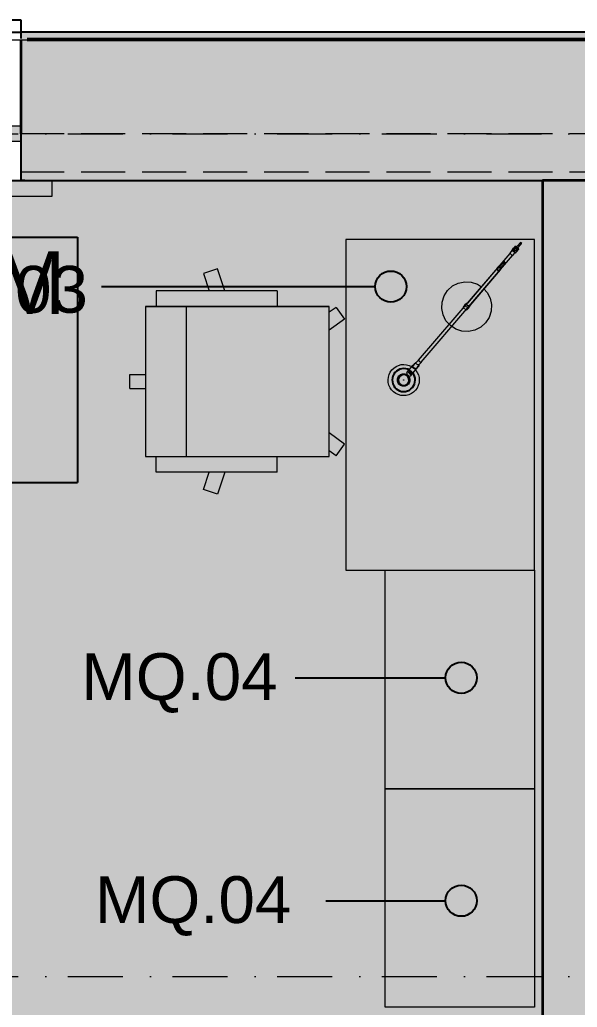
# Model space of a CAD drawing. Header units: millimetres. Extents: x -14278 to 103595, y -22378 to 34603.
# Drawn here: x 72296 to 74082, y -5315 to -2152 of the extents above; entities that cross this region are included whole.
import ezdxf
from ezdxf.enums import TextEntityAlignment as Align

# ---------------------------------------------------------------- set-up
doc = ezdxf.new("R2010")
doc.units = ezdxf.units.MM
doc.header["$MEASUREMENT"] = 0
for name, pattern in [('Dashed', [282.222223, 141.111112, -141.111112]), ('Dot & Dashed', [335.138881, 176.388884, -88.194442, 0, -70.555556]), ('Hidden Line', [195.611112, 141.111112, -54.5])]:
    doc.linetypes.add(name, pattern=pattern)
for name, color, linetype in [('A-Zz_20_10_90-T_TextFFEInternal', 7, 'Continuous'), ('NewA-Ee_25_10-M_WallsExternal', 7, 'Continuous'), ('NewA-Ee_25_10-M_WallsInternal', 7, 'Continuous'), ('NewA-Ee_30_10-M_Roofs', 7, 'Continuous'), ('NewA-Ee_30_40-M_Floors', 7, 'Continuous'), ('NewA-Ee_40_20-M_GeneralFFAndEInternalFixed', 7, 'Continuous'), ('NewA-Ee_40_20-M_GeneralFFAndEInternalMovable', 7, 'Continuous'), ('NewA-SL-M_SpacesInternal', 7, 'Continuous'), ('NewA-Ss_30_25-M_CeilingAndSoffitSystems', 7, 'Continuous'), ('NewA-Zz_20_10_90-T_TextFFEInternal', 7, 'Continuous'), ('NewA-Zz_35_40_80-M_GridStructural', 7, 'Continuous'), ('NewA-Zz_50_90_00-M_GrossInternal', 7, 'Continuous'), ('NewA-Zz_60_50_90-P_VoidOpening', 7, 'Continuous')]:
    doc.layers.add(name, color=color, linetype=linetype)
doc.styles.add('GENERATED_STYLE_1', font='')
doc.styles.get('GENERATED_STYLE_1').set_extended_font_data('Arial')

# ---------------------------------------------------------------- blocks, each defined once
blk = doc.blocks.new('Slab_29_2', base_point=(94289.5, -11216.8))
at = {"layer": 'NewA-Ee_30_40-M_Floors', "linetype": 'Continuous', "lineweight": 13}
blk.add_hatch(color=254, dxfattribs=at).paths.add_polyline_path([(94289.5, -11216.8), (94289.5, -4919.6), (96739.2, -4919.6), (96739.2, -2667.5), (62189.8, -2667.5), (62189.8, -11216.8)])
at = {"layer": 'NewA-Ee_30_40-M_Floors', "color": 6, "linetype": 'Continuous', "lineweight": 13, "flags": 128}
blk.add_lwpolyline([(94289.5, -11216.8), (62189.8, -11216.8), (62189.8, -2667.5), (96739.2, -2667.5), (96739.2, -4919.6), (94289.5, -4919.6)], close=True, dxfattribs=at)
blk = doc.blocks.new('BEDROOM_205_31_2', base_point=(71722.2, -3202.3))
at = {"layer": 'NewA-SL-M_SpacesInternal', "color": 253, "linetype": 'Continuous', "lineweight": 13}
for p, q in [((73971.1, -2667.5), (70141, -2667.5)), ((73971.1, -6670.9), (73971.1, -2667.5))]:
    blk.add_line(p, q, dxfattribs=at)
at = {"layer": 'NewA-SL-M_SpacesInternal', "linetype": 'Continuous'}
for p, q in [((70963.6, -2848.7), (72480.8, -2848.7)), ((72480.8, -2848.7), (72480.8, -3163)), ((72480.8, -3163), (72480.8, -3398.7)), ((72480.8, -3398.7), (72480.8, -3634.4)), ((70963.6, -3634.4), (72480.8, -3634.4))]:
    blk.add_line(p, q, dxfattribs=at)
at = {"layer": 'NewA-SL-M_SpacesInternal', "color": 5, "lineweight": 70, "style": 'GENERATED_STYLE_1'}
for tag, height, p in [('ROOM_NAME', 200, (71722.2, -2894.4)), ('ROOM_NUMBER', 150, (71722.2, -3197.3)), ('adj_text', 150, (71722.2, -3433))]:
    blk.add_attdef(tag, text='', height=height, dxfattribs=at).set_placement(p, align=Align.TOP_CENTER)
blk = doc.blocks.new('Slab_40_2', base_point=(70141, -2667.5))
at = {"layer": 'NewA-Ss_30_25-M_CeilingAndSoffitSystems', "linetype": 'Continuous', "lineweight": 0}
blk.add_hatch(color=255, dxfattribs=at).paths.add_polyline_path([(70141, -2667.5), (70141, -6670.9), (71906.3, -6670.9), (71906.3, -9621.9), (73145, -9621.9), (73145, -6670.9), (73971.1, -6670.9), (73971.1, -2667.5)])
at = {"layer": 'NewA-Ss_30_25-M_CeilingAndSoffitSystems', "color": 6, "linetype": 'Continuous', "lineweight": 13, "flags": 128}
blk.add_lwpolyline([(70141, -2667.5), (73971.1, -2667.5), (73971.1, -6670.9), (73145, -6670.9), (73145, -9621.9), (71906.3, -9621.9), (71906.3, -6670.9), (70141, -6670.9)], close=True, dxfattribs=at)
blk = doc.blocks.new('Double Window 19_2')
at = {"layer": 'NewA-Ee_25_10-M_WallsExternal', "linetype": 'Continuous', "lineweight": 13}
for points in [[(-750, 0), (-750, -50), (-700, -50), (-700, 0)], [(0, -50), (0, 0), (-50, 0), (-50, -50)], [(0, 0), (0, -50), (50, -50), (50, 0)], [(750, -50), (750, 0), (700, 0), (700, -50)]]:
    blk.add_hatch(color=104, dxfattribs=at).paths.add_polyline_path(points)
at = {"layer": 'NewA-Ee_25_10-M_WallsExternal', "linetype": 'Continuous'}
for p, q in [((-750, 300), (-750, 340)), ((-750, 340), (750, 340)), ((750, 340), (750, 300)), ((-700, 0), (-50, 0)), ((50, 0), (700, 0)), ((-750, -24.9), (-750, -50)), ((-700, -25), (-50, -25)), ((50, -25), (700, -25)), ((750, -24.9), (750, -50)), ((-50, -50), (-700, -50)), ((700, -50), (50, -50)), ((-750, -175.2), (750, -175.2))]:
    blk.add_line(p, q, dxfattribs=at)
at = {"layer": 'NewA-Ee_25_10-M_WallsExternal', "linetype": 'Dashed'}
blk.add_line((-750, 300), (750, 300), dxfattribs=at)
at = {"layer": 'NewA-Ee_25_10-M_WallsExternal', "color": 24, "linetype": 'Continuous', "lineweight": 13}
for p, q in [((-750, 0), (-700, 0)), ((-700, 0), (-700, -50)), ((-50, -50), (-50, 0)), ((-50, 0), (0, 0)), ((0, 0), (50, 0)), ((50, 0), (50, -50)), ((700, -50), (700, 0)), ((700, 0), (750, 0)), ((-700, -50), (-750, -50)), ((0, -50), (-50, -50)), ((50, -50), (0, -50)), ((750, -50), (700, -50))]:
    blk.add_line(p, q, dxfattribs=at)
at = {"layer": 'NewA-Ee_25_10-M_WallsExternal', "color": 92, "linetype": 'Continuous', "lineweight": 35}
for p, q in [((-750, 0), (-750, -24.9)), ((750, 0), (750, -24.9))]:
    blk.add_line(p, q, dxfattribs=at)
blk = doc.blocks.new('Wall_68_2', base_point=(62039.5, -2517.3))
at = {"layer": 'NewA-Ee_25_10-M_WallsExternal', "linetype": 'Continuous', "lineweight": 13}
for points in [[(72319.6, -2192.3), (72299.5, -2192.3), (72299.5, -2492.3), (72319.6, -2492.3)], [(72319.6, -2192.3), (72319.6, -2212.5), (76159.4, -2212.5), (76159.4, -2192.3)], [(72299.5, -2492.3), (72299.5, -2517.3), (76179.5, -2517.3), (76179.5, -2492.3), (76159.4, -2492.3), (76159.4, -2217.2), (72319.6, -2217.2), (72319.6, -2492.3)], [(76179.5, -2517.3), (72299.5, -2517.3), (72299.5, -2542.3), (72312.5, -2542.3), (72312.5, -2587.6), (76166.5, -2587.6), (76166.5, -2542.3), (76179.5, -2542.3)], [(72312.5, -2667.5), (72312.5, -2542.3), (72299.5, -2542.3), (72299.5, -2667.5)], [(72312.5, -2587.6), (72312.5, -2651.1), (76166.5, -2651.1), (76166.5, -2587.6)], [(76166.5, -2651.1), (72312.5, -2651.1), (72312.5, -2667.5), (76166.5, -2667.5)]]:
    blk.add_hatch(color=6, dxfattribs=at).paths.add_polyline_path(points)
at = {"layer": 'NewA-Ee_25_10-M_WallsExternal', "linetype": 'Continuous'}
for p, q in [((72319.6, -2192.3), (72299.5, -2192.3)), ((72299.5, -2192.3), (72299.5, -2212.5)), ((72319.6, -2212.5), (76159.4, -2212.5)), ((72299.5, -2517.3), (72299.5, -2542.3)), ((72299.5, -2542.3), (72299.5, -2587.6)), ((72299.5, -2587.6), (72299.5, -2651.1)), ((72299.5, -2651.1), (72299.5, -2667.5)), ((72312.5, -2667.5), (72299.5, -2667.5))]:
    blk.add_line(p, q, dxfattribs=at)
at = {"layer": 'NewA-Ee_25_10-M_WallsExternal', "color": 92, "linetype": 'Continuous', "lineweight": 35}
for p, q in [((72299.5, -2217.2), (72299.5, -2492.3)), ((72319.6, -2217.2), (76159.4, -2217.2)), ((72299.5, -2492.3), (72299.5, -2517.3))]:
    blk.add_line(p, q, dxfattribs=at)
at = {"layer": 'NewA-Ee_25_10-M_WallsExternal', "linetype": 'Continuous', "flags": 128}
for points in [[(76159.4, -2192.3), (72319.6, -2192.3)], [(72312.5, -2667.5), (76166.5, -2667.5)]]:
    blk.add_lwpolyline(points, dxfattribs=at)
at = {"layer": 'NewA-Ee_25_10-M_WallsExternal', "linetype": 'Continuous', "zscale": 1000}
blk.add_blockref('Double Window 19_2', (71549.5, -2492.3), dxfattribs=at)
blk = doc.blocks.new('Wall_82_2', base_point=(73971.1, -2667.5))
at = {"layer": 'NewA-Ee_25_10-M_WallsInternal', "linetype": 'Continuous', "lineweight": 13}
blk.add_hatch(color=6, dxfattribs=at).paths.add_polyline_path([(73971.1, -6670.9), (74121.1, -6670.9), (74121.1, -2667.5), (73971.1, -2667.5)])
at = {"layer": 'NewA-Ee_25_10-M_WallsInternal', "color": 92, "linetype": 'Continuous', "lineweight": 35, "flags": 128}
for points in [[(73971.1, -2667.5), (73971.1, -6670.9)], [(74121.1, -2667.5), (73971.1, -2667.5)]]:
    blk.add_lwpolyline(points, dxfattribs=at)
blk = doc.blocks.new('Morph_18_2', base_point=(62039.5, -17767.3))
at = {"layer": 'NewA-Ee_40_20-M_GeneralFFAndEInternalMovable', "linetype": 'Continuous'}
for p, q in [((73846, -2928.9), (73845.3, -2930.3)), ((73845.3, -2930.3), (73845.3, -2931.7)), ((73845.3, -2931.7), (73846, -2932.8)), ((73847.2, -2928), (73846, -2928.9)), ((73846, -2932.8), (73847.2, -2933.3)), ((73848.6, -2927.8), (73847.2, -2928)), ((73847.2, -2933.3), (73848.6, -2933.1)), ((73849.8, -2928.3), (73848.6, -2927.8)), ((73848.6, -2933.1), (73849.8, -2932.2)), ((73850.5, -2929.4), (73849.8, -2928.3)), ((73849.8, -2932.2), (73850.5, -2930.9)), ((73850.5, -2930.9), (73850.5, -2929.4)), ((73827.1, -2947.2), (73825.7, -2949.8)), ((73825.7, -2949.8), (73825.8, -2952.6)), ((73825.8, -2952.6), (73827.2, -2954.8)), ((73829.4, -2945.5), (73827.1, -2947.2)), ((73827.2, -2954.8), (73829.6, -2955.8)), ((73832.2, -2945.1), (73829.4, -2945.5)), ((73829.6, -2955.8), (73832.3, -2955.5)), ((73834.6, -2946.1), (73832.2, -2945.1)), ((73832.3, -2955.5), (73834.7, -2953.7)), ((73836, -2948.3), (73834.6, -2946.1)), ((73834.7, -2953.7), (73836, -2951.1)), ((73836, -2951.1), (73836, -2948.3)), ((73520, -3289.4), (73512.3, -3294.7)), ((73529.3, -3288.7), (73520, -3289.4)), ((73537.7, -3292.7), (73529.3, -3288.7)), ((73512.3, -3294.7), (73508.3, -3303.1)), ((73508.3, -3303.1), (73509, -3312.4)), ((73509, -3312.4), (73514.3, -3320.1)), ((73514.3, -3320.1), (73522.7, -3324.1)), ((73532, -3323.4), (73539.7, -3318.1)), ((73543, -3300.4), (73537.7, -3292.7)), ((73539.7, -3318.1), (73543.7, -3309.7)), ((73543.7, -3309.7), (73543, -3300.4)), ((73522.7, -3324.1), (73532, -3323.4))]:
    blk.add_line(p, q, dxfattribs=at)
at = {"layer": 'NewA-Ee_40_20-M_GeneralFFAndEInternalMovable', "color": 6, "linetype": 'Continuous', "lineweight": 13, "flags": 128}
for points in [[(73882.5, -2878.6), (73883.3, -2877.7)], [(73884.1, -2878.4), (73883.3, -2877.7)], [(73883.9, -2878.6), (73884.7, -2877.6)], [(73884.7, -2883.8), (73900.2, -2865.7)], [(73887.7, -2880.2), (73884.7, -2877.6)], [(73888.5, -2887), (73904, -2868.9)], [(73900.2, -2865.7), (73900.4, -2865.5)], [(73904.2, -2868.7), (73900.4, -2865.5)], [(73904, -2868.9), (73904.2, -2868.7)], [(73573.9, -3242.8), (73867, -2900.6)], [(73581.5, -3249.3), (73874.6, -2907.1)], [(73866.9, -2900), (73873.8, -2891.9)], [(73866.9, -2900), (73867.1, -2900.9)], [(73867.1, -2900.9), (73868.3, -2902.5)], [(73868.3, -2902.5), (73870.3, -2904.4)], [(73870.3, -2904.4), (73872.5, -2906.1)], [(73872.5, -2906.1), (73874.3, -2907.1)], [(73872.9, -2889.9), (73873.5, -2889.1)], [(73873.6, -2890.5), (73872.9, -2889.9)], [(73873, -2891.3), (73873.7, -2890.5)], [(73874.1, -2892.2), (73873, -2891.3)], [(73873.5, -2889.1), (73875.4, -2887)], [(73873.7, -2890.5), (73875.8, -2888)], [(73874.2, -2892.2), (73874.3, -2892.4)], [(73874.3, -2892.4), (73876.2, -2893.3)], [(73874.3, -2907.1), (73875.2, -2907.2)], [(73875.2, -2907.2), (73882.1, -2899.1)], [(73875.4, -2887), (73878, -2883.9)], [(73875.8, -2888), (73878.7, -2884.6)], [(73876.2, -2893.3), (73878.5, -2894.8)], [(73876.4, -2893.4), (73876.8, -2893.1)], [(73876.8, -2893.1), (73878.8, -2890.6)], [(73876.8, -2893), (73878, -2894.5)], [(73879.9, -2893.2), (73877.7, -2892)], [(73878, -2883.9), (73880.6, -2880.9)], [(73878.1, -2891.5), (73880.4, -2892.7)], [(73880.7, -2892.3), (73878.4, -2891.1)], [(73878.5, -2894.8), (73880.4, -2896.9)], [(73878.7, -2884.6), (73881.7, -2881.2)], [(73878.8, -2890.6), (73881.8, -2887.2)], [(73879, -2895.3), (73880.6, -2896.3)], [(73882.9, -2893.6), (73879.1, -2890.3)], [(73881.5, -2895.2), (73879.9, -2893.2)], [(73880.2, -2896.7), (73880.5, -2896.3)], [(73880.4, -2892.7), (73881.9, -2894.7)], [(73880.4, -2896.9), (73881.6, -2898.6)], [(73880.5, -2896.3), (73882.6, -2893.9)], [(73880.6, -2880.9), (73882.5, -2878.6)], [(73882.2, -2894.4), (73880.7, -2892.3)], [(73881.6, -2898.6), (73881.8, -2898.7)], [(73881.7, -2881.2), (73883.9, -2878.6)], [(73881.8, -2887.2), (73884.7, -2883.8)], [(73882.9, -2899.7), (73881.8, -2898.8)], [(73882.6, -2893.9), (73885.6, -2890.5)], [(73882.9, -2899.7), (73883.6, -2898.9)], [(73884.3, -2899.6), (73883.5, -2899)], [(73883.6, -2898.9), (73885.7, -2896.5)], [(73884.3, -2899.6), (73884.9, -2898.9)], [(73888.5, -2887), (73884.7, -2883.8)], [(73884.9, -2898.9), (73886.8, -2896.7)], [(73885.6, -2890.5), (73888.5, -2887)], [(73885.7, -2896.5), (73888.6, -2893.1)], [(73886.8, -2896.7), (73889.4, -2893.7)], [(73888.6, -2893.1), (73891.5, -2889.6)], [(73889.4, -2893.7), (73892, -2890.6)], [(73894.6, -2886.1), (73891.5, -2883.5)], [(73891.5, -2889.6), (73893.7, -2887.1)], [(73892, -2890.6), (73893.9, -2888.4)], [(73893.7, -2887.1), (73894.6, -2886.1)], [(73894.7, -2887.5), (73893.9, -2886.8)], [(73893.9, -2888.4), (73894.7, -2887.5)], [(73846, -2928.9), (73832.2, -2945.1)], [(73849.8, -2932.2), (73836, -2948.3)], [(73827.1, -2947.2), (73730, -3060.6)], [(73834.7, -2953.7), (73737.6, -3067.1)], [(73782.9, -3014.1), (73793.5, -3025.9), (73803, -3044.5), (73807.3, -3064.9), (73806.2, -3085.8), (73799.7, -3105.7), (73788.3, -3123.2), (73772.8, -3137.1), (73754.1, -3146.6), (73733.7, -3150.9), (73712.8, -3149.8), (73693, -3143.3), (73675.5, -3131.9), (73661.5, -3116.3), (73652.1, -3097.7), (73647.8, -3077.3), (73648.9, -3056.4), (73655.4, -3036.6), (73666.8, -3019.1), (73682.3, -3005.1), (73700.9, -2995.7), (73721.4, -2991.4), (73742.2, -2992.5), (73762.1, -2999), (73775.4, -3007.6)], [(73719.2, -3069.3), (73721.8, -3066.2)], [(73719.7, -3070.3), (73722.6, -3066.9)], [(73721.8, -3066.2), (73724.4, -3063.2)], [(73722.6, -3066.9), (73725.5, -3063.5)], [(73724.4, -3063.2), (73726.3, -3061)], [(73725, -3066.7), (73726.2, -3064.3)], [(73725.1, -3068.7), (73725, -3066.7)], [(73725.5, -3063.5), (73727.7, -3061)], [(73729.6, -3060.2), (73726.2, -3064.3)], [(73726.3, -3061), (73727, -3060.2)], [(73727.8, -3060.8), (73727, -3060.2)], [(73727.7, -3061), (73728.5, -3060)], [(73729.2, -3060.7), (73728.5, -3060)], [(73728.6, -3062.5), (73729.6, -3060.2)], [(73729, -3065.2), (73728.6, -3062.5)], [(73730.6, -3067.5), (73729, -3065.2)], [(73729.1, -3062.7), (73730, -3060.6)], [(73729.4, -3065.1), (73729.1, -3062.7)], [(73730.9, -3067.1), (73729.4, -3065.1)], [(73729.6, -3060.2), (73731.1, -3059.3)], [(73733.2, -3068.8), (73730.6, -3067.5)], [(73733.2, -3068.3), (73730.9, -3067.1)], [(73738, -3067.4), (73734.5, -3071.4)], [(73737.6, -3067.1), (73735.6, -3068.3)], [(73738, -3067.4), (73735.8, -3068.7)], [(73738.3, -3068.5), (73737.6, -3067.9)], [(73738.6, -3065.8), (73738, -3067.4)], [(73716.6, -3072.3), (73717.3, -3071.5)], [(73717.4, -3073), (73716.6, -3072.3)], [(73716.7, -3073.7), (73717.5, -3072.8)], [(73726.6, -3082.2), (73716.7, -3073.7)], [(73717.3, -3071.5), (73719.2, -3069.3)], [(73717.5, -3072.8), (73719.7, -3070.3)], [(73725.1, -3069.7), (73725.1, -3069.2)], [(73726.6, -3072.2), (73725.1, -3069.7)], [(73729.3, -3073.3), (73726.6, -3072.2)], [(73726.6, -3082.2), (73727.4, -3081.3)], [(73728, -3082.1), (73727.3, -3081.4)], [(73727.4, -3081.3), (73729.5, -3078.8)], [(73728, -3082.1), (73728.7, -3081.3)], [(73728.7, -3081.3), (73730.6, -3079)], [(73729.8, -3073.2), (73729.3, -3073.3)], [(73729.5, -3078.8), (73732.5, -3075.3)], [(73732.3, -3072.9), (73730.3, -3073.2)], [(73730.6, -3079), (73733.2, -3076)], [(73734.5, -3071.4), (73732.3, -3072.9)], [(73732.5, -3075.3), (73735.4, -3071.9)], [(73735.6, -3068.3), (73733.2, -3068.3)], [(73735.8, -3068.7), (73733.2, -3068.8)], [(73733.2, -3076), (73735.8, -3073)], [(73735.4, -3071.9), (73737.5, -3069.4)], [(73735.8, -3073), (73737.7, -3070.7)], [(73737.5, -3069.4), (73738.3, -3068.5)], [(73738.4, -3069.9), (73737.7, -3069.3)], [(73737.7, -3070.7), (73738.4, -3069.9)], [(73556.6, -3259.1), (73559.2, -3256.1)], [(73557, -3260.2), (73560, -3256.8)], [(73559.2, -3256.1), (73561.8, -3253.1)], [(73560, -3256.8), (73562.9, -3253.3)], [(73561.8, -3253.1), (73563.7, -3250.8)], [(73562.9, -3253.3), (73565, -3250.8)], [(73563.7, -3250.8), (73564.4, -3250)], [(73565.2, -3250.7), (73564.4, -3250)], [(73565, -3250.8), (73565.8, -3249.9)], [(73566.6, -3250.6), (73565.8, -3249.9)], [(73566.4, -3251.9), (73566.5, -3250.7)], [(73567.1, -3254.2), (73566.4, -3252.1), (73566.4, -3251.9)], [(73573.5, -3242.5), (73566.5, -3250.7)], [(73568.7, -3256.5), (73567.1, -3254.2)], [(73571.3, -3257.8), (73568.7, -3256.5)], [(73573.6, -3258.1), (73573.5, -3258.1), (73571.3, -3257.8)], [(73573.5, -3242.5), (73574.1, -3242.6)], [(73573.7, -3243.4), (73573.5, -3242.5)], [(73575, -3245), (73573.7, -3243.4)], [(73573.9, -3242.8), (73574.1, -3243.7)], [(73574.1, -3243.7), (73575.2, -3245.1)], [(73581.8, -3249.7), (73574.8, -3257.9)], [(73575.7, -3258.4), (73574.9, -3257.7)], [(73577, -3246.9), (73575, -3245)], [(73575.2, -3245.1), (73577, -3246.8)], [(73577, -3246.8), (73579, -3248.4)], [(73579.1, -3248.6), (73577, -3246.9)], [(73579, -3248.4), (73580.6, -3249.3)], [(73580.9, -3249.6), (73579.1, -3248.6)], [(73580.6, -3249.3), (73581.5, -3249.3)], [(73581.8, -3249.7), (73580.9, -3249.6)], [(73581.7, -3249.1), (73581.8, -3249.7)], [(73536.4, -3282), (73535.6, -3284.6)], [(73535.6, -3284.6), (73536.6, -3288)], [(73536.4, -3282), (73541.4, -3276.1)], [(73536.6, -3288), (73539.1, -3291.1)], [(73541.4, -3276.1), (73540.5, -3278.8)], [(73540.5, -3278.8), (73541.5, -3282.1)], [(73541.6, -3276.3), (73540.8, -3278.9)], [(73540.8, -3278.9), (73541.7, -3282.1)], [(73542, -3275.9), (73541.4, -3276.1)], [(73541.5, -3282.1), (73544.1, -3285.3)], [(73541.6, -3276.3), (73543.7, -3273.9)], [(73541.7, -3282.1), (73544.2, -3285.1)], [(73543.9, -3273.2), (73543, -3275.9)], [(73543, -3275.9), (73544, -3279.2)], [(73543.9, -3273.2), (73554.3, -3261)], [(73544, -3279.2), (73546.6, -3282.3)], [(73544.1, -3285.3), (73547.6, -3287.3)], [(73544.2, -3285.1), (73547.6, -3287.1)], [(73546.6, -3282.3), (73550.1, -3284.4)], [(73547.6, -3287.1), (73550.9, -3287.6)], [(73547.6, -3287.3), (73551.1, -3287.8)], [(73548.6, -3292.4), (73553.5, -3286.6)], [(73550.1, -3284.4), (73553.5, -3284.9)], [(73550.9, -3287.6), (73553.4, -3286.4)], [(73551.1, -3287.8), (73553.5, -3286.6)], [(73553.4, -3286.4), (73555.5, -3283.9)], [(73553.5, -3284.9), (73556, -3283.6)], [(73553.5, -3286.6), (73553.7, -3285.9)], [(73554, -3262.2), (73554.7, -3261.4)], [(73554.8, -3262.8), (73554, -3262.2)], [(73554.1, -3262.3), (73554, -3263.1)], [(73554, -3263.1), (73554.3, -3263.4)], [(73554.1, -3263.6), (73554.9, -3262.7)], [(73555.1, -3264.5), (73554.1, -3263.6)], [(73554.3, -3261), (73554.2, -3262)], [(73555.7, -3260.2), (73554.3, -3261)], [(73554.7, -3261.4), (73556.6, -3259.1)], [(73554.9, -3262.7), (73557, -3260.2)], [(73555.6, -3264.6), (73556.1, -3265.1)], [(73556, -3283.6), (73566.5, -3271.4)], [(73556.1, -3265.1), (73559.5, -3267.3)], [(73559.5, -3267.3), (73562.2, -3270.3)], [(73562.2, -3270.3), (73562.8, -3270.8)], [(73564, -3272.1), (73563, -3271.2)], [(73564, -3272.1), (73564.8, -3271.1)], [(73564.1, -3271.9), (73564.5, -3272.1)], [(73564.5, -3272.1), (73565.3, -3271.9)], [(73565.4, -3271.9), (73564.6, -3271.3)], [(73564.8, -3271.1), (73566.9, -3268.6)], [(73565.4, -3271.9), (73566.1, -3271.1)], [(73565.6, -3271.8), (73566.5, -3271.4)], [(73566.1, -3271.1), (73568, -3268.9)], [(73566.5, -3271.4), (73567.1, -3269.9)], [(73566.9, -3268.6), (73569.8, -3265.2)], [(73568, -3268.9), (73570.6, -3265.9)], [(73569.8, -3265.2), (73572.8, -3261.8)], [(73570.6, -3265.9), (73573.2, -3262.8)], [(73572.8, -3261.8), (73574.9, -3259.3)], [(73573.2, -3262.8), (73575.1, -3260.6)], [(73574.8, -3257.9), (73573.6, -3258.1)], [(73574.9, -3259.3), (73575.7, -3258.4)], [(73575.8, -3259.8), (73575.1, -3259.1)], [(73575.1, -3260.6), (73575.8, -3259.8)], [(73525.7, -3306.2), (73525.9, -3306.1)], [(73525.7, -3306.4), (73525.7, -3306.2)], [(73525.7, -3306.5), (73525.7, -3306.4)], [(73525.8, -3306.7), (73525.7, -3306.5)], [(73525.9, -3306.8), (73525.8, -3306.7)], [(73525.9, -3306.1), (73526.1, -3306.1)], [(73526.1, -3306.7), (73525.9, -3306.8)], [(73526.1, -3306.1), (73526.2, -3306.2)], [(73526.3, -3306.6), (73526.1, -3306.7)], [(73526.2, -3306.2), (73526.3, -3306.3)], [(73526.3, -3306.3), (73526.3, -3306.5)], [(73526.3, -3306.5), (73526.3, -3306.6)], [(73539.1, -3291.1), (73542.6, -3293.2)], [(73542.6, -3293.2), (73546.1, -3293.6)], [(73546.1, -3293.6), (73548.6, -3292.4)]]:
    blk.add_lwpolyline(points, dxfattribs=at)
for points in [[(73482.5, -3331), (73478.8, -3323), (73476.7, -3314.6), (73476, -3305.9), (73476.9, -3297.2), (73479.2, -3288.8), (73483, -3281), (73488, -3273.9), (73494.3, -3267.8), (73501.4, -3262.9), (73509.4, -3259.3), (73517.8, -3257.1), (73526.5, -3256.4), (73535.2, -3257.3), (73543.6, -3259.6), (73551.4, -3263.4), (73558.5, -3268.4), (73564.6, -3274.7), (73569.6, -3281.9), (73573.2, -3289.8), (73575.3, -3298.2), (73576, -3306.9), (73575.2, -3315.6), (73572.8, -3324), (73569, -3331.9), (73564, -3338.9), (73557.8, -3345), (73550.6, -3350), (73542.6, -3353.6), (73534.2, -3355.7), (73525.5, -3356.4), (73516.8, -3355.6), (73508.4, -3353.2), (73500.6, -3349.5), (73493.5, -3344.4), (73487.4, -3338.2)], [(73508.6, -3316.2), (73507.1, -3313.1), (73506.3, -3309.7), (73506, -3306.2), (73506.3, -3302.7), (73507.3, -3299.4), (73508.8, -3296.2), (73510.8, -3293.4), (73513.3, -3291), (73516.2, -3289), (73519.4, -3287.6), (73522.7, -3286.7), (73526.2, -3286.4), (73529.7, -3286.8), (73533, -3287.7), (73536.2, -3289.2), (73539, -3291.2), (73541.5, -3293.7), (73543.4, -3296.6), (73544.9, -3299.8), (73545.7, -3303.1), (73546, -3306.6), (73545.7, -3310.1), (73544.7, -3313.4), (73543.2, -3316.6), (73541.2, -3319.4), (73538.7, -3321.9), (73535.8, -3323.8), (73532.7, -3325.3), (73529.3, -3326.1), (73525.8, -3326.4), (73522.3, -3326.1), (73519, -3325.1), (73515.8, -3323.6), (73513, -3321.6), (73510.6, -3319.1)]]:
    blk.add_lwpolyline(points, close=True, dxfattribs=at)
at = {"layer": 'NewA-Ee_40_20-M_GeneralFFAndEInternalMovable', "linetype": 'Continuous', "flags": 128}
blk.add_lwpolyline([(73489.7, -3312.4), (73491.3, -3318.6), (73494, -3324.5), (73497.6, -3329.8), (73502.1, -3334.4), (73507.3, -3338.1), (73513.1, -3340.9), (73519.2, -3342.6), (73525.6, -3343.2), (73532, -3342.7), (73538.2, -3341.1), (73544.1, -3338.5), (73549.4, -3334.8), (73553.9, -3330.3), (73557.7, -3325.1), (73560.4, -3319.3), (73562.2, -3313.2), (73562.8, -3306.8), (73562.3, -3300.4), (73560.7, -3294.2), (73558, -3288.3), (73554.4, -3283.1), (73549.9, -3278.5), (73544.7, -3274.7), (73538.9, -3272), (73532.8, -3270.3), (73526.4, -3269.6), (73520, -3270.1), (73513.8, -3271.7), (73507.9, -3274.4), (73502.6, -3278), (73498.1, -3282.5), (73494.3, -3287.7), (73491.6, -3293.5), (73489.8, -3299.7), (73489.2, -3306)], close=True, dxfattribs=at)
blk = doc.blocks.new('Standard grid marker_2')
at = {"layer": 'NewA-Zz_35_40_80-M_GridStructural', "color": 6, "linetype": 'Dot & Dashed', "lineweight": 13}
blk.add_line((1000, 0), (40175.6, 0), dxfattribs=at)
at = {"layer": 'NewA-Zz_35_40_80-M_GridStructural', "style": 'GENERATED_STYLE_1'}
blk.add_attdef('AC_MarkerText_1', text='', height=250, dxfattribs=at).set_placement((41425.6, 14.3), align=Align.MIDDLE_CENTER)
blk = doc.blocks.new('Standard grid marker_4')
at = {"layer": 'NewA-Zz_35_40_80-M_GridStructural', "color": 6, "linetype": 'Dot & Dashed', "lineweight": 13}
blk.add_line((1000, 0), (40175.6, 0), dxfattribs=at)
blk = doc.blocks.new('Venetian Blind 19')
at = {"layer": 'NewA-Ee_40_20-M_GeneralFFAndEInternalFixed', "color": 1, "linetype": 'Continuous', "lineweight": 18}
for p, q in [((1700, 50), (0, 50)), ((0, 50), (0, 0)), ((1700, 0), (1700, 50)), ((0, 0), (1700, 0))]:
    blk.add_line(p, q, dxfattribs=at)
blk = doc.blocks.new('Office Desk Rect 19')
at = {"layer": 'NewA-Ee_40_20-M_GeneralFFAndEInternalMovable', "color": 1, "linetype": 'Continuous', "lineweight": 18}
for p, q in [((1058.8625, 604.8375), (0, 604.8375)), ((0, 604.8375), (0, 0)), ((1058.8625, 0), (1058.8625, 604.8375)), ((0, 0), (1058.8625, 0))]:
    blk.add_line(p, q, dxfattribs=at)
blk = doc.blocks.new('Office Chair 04 19')
at = {"layer": 'NewA-Ee_40_20-M_GeneralFFAndEInternalMovable', "color": 1, "linetype": 'Continuous', "lineweight": 18}
for p, q in [((335.5, 682), (335.5, 632.6)), ((335.5, 682), (379.5, 682)), ((379.5, 682), (379.5, 632.6)), ((597.6, 632.6), (117.3, 632.6)), ((117.3, 632.6), (117.3, 43.3)), ((117.3, 632.6), (117.3, 43.3)), ((597.6, 632.6), (597.6, 43.3)), ((597.6, 43.3), (597.6, 632.6)), ((597.6, 632.6), (597.6, 43.3)), ((67.3, 210.1), (67.3, 598.2)), ((67.3, 598.2), (117.3, 598.2)), ((647.6, 598.2), (597.6, 598.2)), ((647.6, 210.1), (647.6, 598.2)), ((117.3, 501), (597.6, 501)), ((-3.2, 401.5), (11.5, 446.7)), ((11.5, 446.7), (67.3, 428.6)), ((703.4, 446.7), (647.6, 428.6)), ((718.1, 401.5), (703.4, 446.7)), ((67.3, 378.6), (-3.2, 401.5)), ((647.6, 378.6), (718.1, 401.5)), ((67.3, 210.1), (117.3, 210.1)), ((67.3, 210.1), (117.3, 210.1)), ((647.6, 210.1), (597.6, 210.1)), ((647.6, 210.1), (597.6, 210.1)), ((117.3, 43.3), (597.6, 43.3)), ((119.9, 21.7), (135.6, 43.3)), ((157.3, -5.4), (192.7, 43.3)), ((557.7, -5.4), (522.2, 43.3)), ((595, 21.7), (579.3, 43.3)), ((119.9, 21.7), (157.3, -5.4)), ((595, 21.7), (557.7, -5.4))]:
    blk.add_line(p, q, dxfattribs=at)
blk = doc.blocks.new('Credenza 19_2')
at = {"layer": 'NewA-Ee_40_20-M_GeneralFFAndEInternalMovable', "color": 1, "linetype": 'Continuous', "lineweight": 18}
for p, q in [((700, 478.4), (0, 478.4)), ((0, 478.4), (0, 0)), ((700, 0), (700, 478.4)), ((0, 0), (700, 0))]:
    blk.add_line(p, q, dxfattribs=at)
blk = doc.blocks.new('Beam_16_2', base_point=(96889.5, -11217.3))
at = {"layer": 'NewA-Ee_30_10-M_Roofs', "color": 6, "linetype": 'Hidden Line', "lineweight": 13}
blk.add_line((96889.5, -2517.3), (62039.5, -2517.3), dxfattribs=at)
blk = doc.blocks.new('Line_124_2', base_point=(73276.2, -4974.1))
at = {"layer": 'NewA-Zz_20_10_90-T_TextFFEInternal', "linetype": 'Continuous'}
blk.add_hatch(color=256, dxfattribs=at).paths.add_polyline_path([(73760.4, -4974.1), (73756.6, -4955), (73745.7, -4938.8), (73729.5, -4927.9), (73710.4, -4924.1), (73691.2, -4927.9), (73675, -4938.8), (73664.2, -4955), (73660.4, -4974.1), (73664.2, -4993.3), (73675, -5009.5), (73691.2, -5020.3), (73710.4, -5024.1), (73729.5, -5020.3), (73745.7, -5009.5), (73756.6, -4993.3)])
blk.add_line((73276.2, -4974.1), (73660.4, -4974.1), dxfattribs=at)
blk.add_circle((73710.4, -4974.1), 50, dxfattribs=at)
blk = doc.blocks.new('Line_125_2', base_point=(73177.9, -4260))
at = {"layer": 'NewA-Zz_20_10_90-T_TextFFEInternal', "linetype": 'Continuous'}
blk.add_hatch(color=256, dxfattribs=at).paths.add_polyline_path([(73760.4, -4260), (73756.6, -4240.9), (73745.7, -4224.7), (73729.5, -4213.8), (73710.4, -4210), (73691.2, -4213.8), (73675, -4224.7), (73664.2, -4240.9), (73660.4, -4260), (73664.2, -4279.1), (73675, -4295.4), (73691.2, -4306.2), (73710.4, -4310), (73729.5, -4306.2), (73745.7, -4295.4), (73756.6, -4279.1)])
blk.add_line((73177.9, -4260), (73660.4, -4260), dxfattribs=at)
blk.add_circle((73710.4, -4260), 50, dxfattribs=at)
blk = doc.blocks.new('Line_126_2', base_point=(72557.7, -3007.1))
at = {"layer": 'NewA-Zz_20_10_90-T_TextFFEInternal', "linetype": 'Continuous'}
blk.add_hatch(color=256, dxfattribs=at).paths.add_polyline_path([(73534.8, -3007.1), (73531, -2988), (73520.2, -2971.8), (73504, -2961), (73484.8, -2957.1), (73465.7, -2961), (73449.5, -2971.8), (73438.7, -2988), (73434.8, -3007.1), (73438.7, -3026.3), (73449.5, -3042.5), (73465.7, -3053.3), (73484.8, -3057.1), (73504, -3053.3), (73520.2, -3042.5), (73531, -3026.3)])
blk.add_line((72557.7, -3007.1), (73434.8, -3007.1), dxfattribs=at)
blk.add_circle((73484.8, -3007.1), 50, dxfattribs=at)
blk = doc.blocks.new('Label_203_2', base_point=(71774.7, -2856.5))
at = {"layer": 'A-Zz_20_10_90-T_TextFFEInternal', "insert": (72199.7, -2940.7), "char_height": 150, "attachment_point": 2, "style": 'GENERATED_STYLE_1'}
blk.add_mtext('\\fArial|b0|i0|c0|p34;MQ.03\\fArial|b0|i0|c0|p34;\\fArial|b0|i0|c0|p34;\\fArial|b0|i0|c0|p34;\\fArial|b0|i0|c0|p34;\\fArial|b0|i0|c0|p34;\\fArial|b0|i0|c0|p34;\\fArial|b0|i0|c0|p34;\\fArial|b0|i0|c0|p34;\\fArial|b0|i0|c0|p34;\\fArial|b0|i0|c0|p34;\\fArial|b0|i0|c0|p34;\\fArial|b0|i0|c0|p34;\\fArial|b0|i0|c0|p34;\\fArial|b0|i0|c0|p34;\\fArial|b0|i0|c0|p34;\\fArial|b0|i0|c0|p34;\\fArial|b0|i0|c0|p34;\\fArial|b0|i0|c0|p34;\\fArial|b0|i0|c0|p34;\\fArial|b0|i0|c0|p34;\\fArial|b0|i0|c0|p34;\\fArial|b0|i0|c0|p34;\\fArial|b0|i0|c0|p34;\\fArial|b0|i0|c0|p34;\\fArial|b0|i0|c0|p34;\\fArial|b0|i0|c0|p34;\\fArial|b0|i0|c0|p34;\\fArial|b0|i0|c0|p34;\\fArial|b0|i0|c0|p34;}', dxfattribs=at)
blk = doc.blocks.new('Label_204_2', base_point=(72382.3, -4097.1))
at = {"layer": 'A-Zz_20_10_90-T_TextFFEInternal', "insert": (72807.3, -4181.4), "char_height": 150, "attachment_point": 2, "style": 'GENERATED_STYLE_1'}
blk.add_mtext('\\fArial|b0|i0|c0|p34;MQ.04\\fArial|b0|i0|c0|p34;\\fArial|b0|i0|c0|p34;\\fArial|b0|i0|c0|p34;\\fArial|b0|i0|c0|p34;\\fArial|b0|i0|c0|p34;\\fArial|b0|i0|c0|p34;\\fArial|b0|i0|c0|p34;\\fArial|b0|i0|c0|p34;\\fArial|b0|i0|c0|p34;\\fArial|b0|i0|c0|p34;\\fArial|b0|i0|c0|p34;\\fArial|b0|i0|c0|p34;\\fArial|b0|i0|c0|p34;\\fArial|b0|i0|c0|p34;\\fArial|b0|i0|c0|p34;\\fArial|b0|i0|c0|p34;\\fArial|b0|i0|c0|p34;\\fArial|b0|i0|c0|p34;\\fArial|b0|i0|c0|p34;\\fArial|b0|i0|c0|p34;\\fArial|b0|i0|c0|p34;\\fArial|b0|i0|c0|p34;\\fArial|b0|i0|c0|p34;\\fArial|b0|i0|c0|p34;\\fArial|b0|i0|c0|p34;\\fArial|b0|i0|c0|p34;\\fArial|b0|i0|c0|p34;\\fArial|b0|i0|c0|p34;\\fArial|b0|i0|c0|p34;}', dxfattribs=at)
blk = doc.blocks.new('Label_205_2', base_point=(72426.2, -4811.3))
at = {"layer": 'A-Zz_20_10_90-T_TextFFEInternal', "insert": (72851.2, -4895.6), "char_height": 150, "attachment_point": 2, "style": 'GENERATED_STYLE_1'}
blk.add_mtext('\\fArial|b0|i0|c0|p34;MQ.04\\fArial|b0|i0|c0|p34;\\fArial|b0|i0|c0|p34;\\fArial|b0|i0|c0|p34;\\fArial|b0|i0|c0|p34;\\fArial|b0|i0|c0|p34;\\fArial|b0|i0|c0|p34;\\fArial|b0|i0|c0|p34;\\fArial|b0|i0|c0|p34;\\fArial|b0|i0|c0|p34;\\fArial|b0|i0|c0|p34;\\fArial|b0|i0|c0|p34;\\fArial|b0|i0|c0|p34;\\fArial|b0|i0|c0|p34;\\fArial|b0|i0|c0|p34;\\fArial|b0|i0|c0|p34;\\fArial|b0|i0|c0|p34;\\fArial|b0|i0|c0|p34;\\fArial|b0|i0|c0|p34;\\fArial|b0|i0|c0|p34;\\fArial|b0|i0|c0|p34;\\fArial|b0|i0|c0|p34;\\fArial|b0|i0|c0|p34;\\fArial|b0|i0|c0|p34;\\fArial|b0|i0|c0|p34;\\fArial|b0|i0|c0|p34;\\fArial|b0|i0|c0|p34;\\fArial|b0|i0|c0|p34;\\fArial|b0|i0|c0|p34;\\fArial|b0|i0|c0|p34;}', dxfattribs=at)
blk = doc.blocks.new('Beam_18_2', base_point=(96889.5, -11340.6))
at = {"layer": 'NewA-Zz_60_50_90-P_VoidOpening', "color": 6, "linetype": 'Hidden Line', "lineweight": 13}
blk.add_line((96889.5, -2640.6), (62039.5, -2640.6), dxfattribs=at)

msp = doc.modelspace()

# ---------------------------------------------------------------- hatches: boundary and pattern name
at = {"layer": 'NewA-Zz_50_90_00-M_GrossInternal', "linetype": 'Continuous', "lineweight": 140}
msp.add_hatch(color=1, dxfattribs=at).paths.add_polyline_path([(62189.8, -2667.5), (96739.2, -2667.5), (96739.2, -11067), (67539.2, -11067), (67539.2, -15617), (64089.8, -15617), (64089.8, -11067), (62189.8, -11067)])

# ---------------------------------------------------------------- linework, layer by layer
at = {"layer": 'NewA-Zz_50_90_00-M_GrossInternal', "linetype": 'Continuous', "flags": 128}
msp.add_lwpolyline([(62189.8, -2667.5), (96739.2, -2667.5), (96739.2, -11067), (67539.2, -11067), (67539.2, -15617), (64089.8, -15617), (64089.8, -11067), (62189.8, -11067)], close=True, dxfattribs=at)

# ---------------------------------------------------------------- block references
at = {"layer": 'A-Zz_20_10_90-T_TextFFEInternal', "color": 6, "linetype": 'Continuous', "lineweight": 13}
for name, p in [('Label_203_2', (71774.7, -2856.5)), ('Label_204_2', (72382.3, -4097.1)), ('Label_205_2', (72426.2, -4811.3))]:
    msp.add_blockref(name, p, dxfattribs=at)
at = {"layer": 'NewA-Ee_25_10-M_WallsExternal', "color": 92, "lineweight": 35}
msp.add_blockref('Wall_68_2', (62039.5, -2517.3), dxfattribs=at)
at = {"layer": 'NewA-Ee_25_10-M_WallsInternal', "color": 92, "lineweight": 35}
msp.add_blockref('Wall_82_2', (73971.1, -2667.5), dxfattribs=at)
at = {"layer": 'NewA-Ee_30_10-M_Roofs', "color": 6, "lineweight": 13}
msp.add_blockref('Beam_16_2', (96889.5, -11217.3), dxfattribs=at)
at = {"layer": 'NewA-Ee_30_40-M_Floors', "color": 6, "linetype": 'Continuous', "lineweight": 13}
msp.add_blockref('Slab_29_2', (94289.5, -11216.8), dxfattribs=at)
at = {"layer": 'NewA-Ee_40_20-M_GeneralFFAndEInternalFixed', "color": 6, "linetype": 'Continuous', "lineweight": 13, "zscale": 1000}
msp.add_blockref('Venetian Blind 19', (70699.5, -2717.5), dxfattribs=at)
at = {"layer": 'NewA-Ee_40_20-M_GeneralFFAndEInternalMovable', "color": 6, "linetype": 'Continuous', "lineweight": 13, "zscale": 1000}
for name, p, rotation in [('Office Desk Rect 19', (73340.6, -2856.5), 270), ('Office Chair 04 19', (73331, -3668.6), 90)]:
    msp.add_blockref(name, p, dxfattribs=dict(at, rotation=rotation))
at = {"layer": 'NewA-Ee_40_20-M_GeneralFFAndEInternalMovable', "linetype": 'Continuous', "lineweight": 0}
msp.add_blockref('Morph_18_2', (62039.5, -17767.3), dxfattribs=at)
at = {"layer": 'NewA-Ee_40_20-M_GeneralFFAndEInternalMovable', "color": 6, "linetype": 'Continuous', "lineweight": 13, "xscale": -1, "zscale": 1000, "rotation": 270}
for p in [(73467.1, -4615.3), (73467.1, -5315.3)]:
    msp.add_blockref('Credenza 19_2', p, dxfattribs=at)
at = {"layer": 'NewA-SL-M_SpacesInternal', "linetype": 'Continuous'}
ref = msp.add_blockref('BEDROOM_205_31_2', (71722.2, -3202.3), dxfattribs=at)
ref.add_attrib('ROOM_NAME', 'BEDROOM', dxfattribs={"color": 5, "lineweight": 70, "height": 200, "style": 'GENERATED_STYLE_1'}).set_placement((71722.2, -2894.4), align=Align.TOP_CENTER)
at = {"layer": 'NewA-Ss_30_25-M_CeilingAndSoffitSystems', "color": 6, "linetype": 'Continuous', "lineweight": 13}
msp.add_blockref('Slab_40_2', (70141, -2667.5), dxfattribs=at)
at = {"layer": 'NewA-Zz_20_10_90-T_TextFFEInternal', "linetype": 'Continuous'}
for name, p in [('Line_126_2', (72557.7, -3007.1)), ('Line_125_2', (73177.9, -4260)), ('Line_124_2', (73276.2, -4974.1))]:
    msp.add_blockref(name, p, dxfattribs=at)
at = {"layer": 'NewA-Zz_35_40_80-M_GridStructural', "color": 1, "linetype": 'Continuous', "lineweight": 18, "zscale": 1000, "rotation": 180}
msp.add_blockref('Standard grid marker_4', (101562.8, -2217.3), dxfattribs=at)
at = {"layer": 'NewA-Zz_35_40_80-M_GridStructural', "color": 1, "linetype": 'Continuous', "lineweight": 18, "zscale": 1000}
for p in [(60387.2, -2517.3), (60387.2, -5217.3)]:
    msp.add_blockref('Standard grid marker_2', p, dxfattribs=at)
at = {"layer": 'NewA-Zz_60_50_90-P_VoidOpening', "color": 6, "lineweight": 13}
msp.add_blockref('Beam_18_2', (96889.5, -11340.6), dxfattribs=at)

doc.saveas('drawing.dxf')
